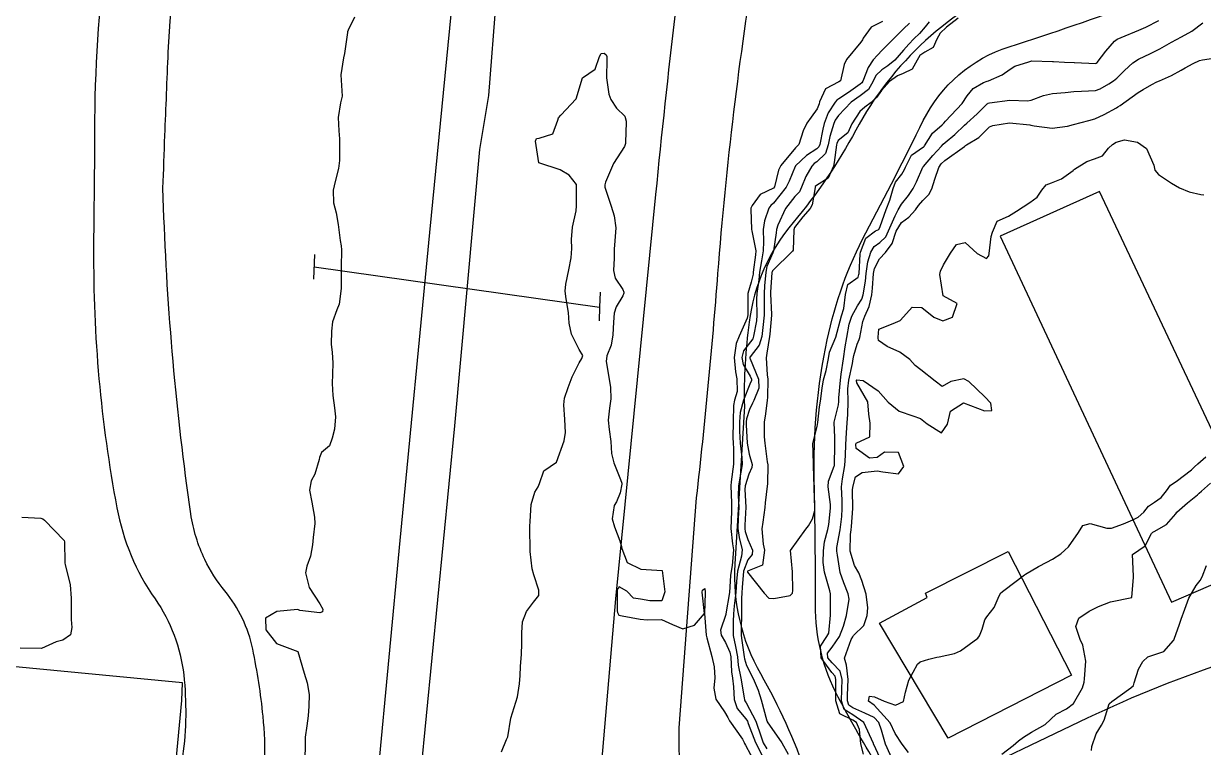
# Model space of a CAD drawing. Header units: metres. Extents: x 298520 to 308411, y 7433745 to 7450750.
# Drawn here: x 300379 to 300489.4, y 7445933.6 to 7446001.3 of the extents above; entities that cross this region are included whole.
import ezdxf

# ---------------------------------------------------------------- set-up
doc = ezdxf.new("R2010")
doc.units = ezdxf.units.M
doc.header["$LTSCALE"] = 10
for name, color, linetype in [('Curvas de Nivel 1m', 11, 'Continuous'), ('Curvas de Nivel 5m', 15, 'Continuous'), ('Edificações', 30, 'Continuous'), ('Hidrografia', 140, 'Continuous'), ('Linha Férrea', 251, 'TRACKS'), ('Pórtico', 62, 'Continuous'), ('Vias Primárias', 230, 'Continuous')]:
    doc.layers.add(name, color=color, linetype=linetype)
doc.linetypes.add('TRACKS', pattern='A,0.15,[130,ltypeshp.shx,S=0.25,R=0,X=0,Y=0],0.15', length=0.3)

msp = doc.modelspace()

# ---------------------------------------------------------------- linework, layer by layer
at = {"layer": 'Curvas de Nivel 1m', "flags": 128}
for points, elevation in [([(300409.92, 7446001.91), (300409.32, 7446000.69), (300409.28, 7446000.53), (300409.28, 7446000.5), (300409.27, 7446000.46), (300408.98, 7445998.5), (300408.88, 7445998.1), (300408.64, 7445996.51), (300408.75, 7445995.01), (300408.76, 7445994.51), (300408.61, 7445993.88), (300408.39, 7445992.51), (300408.46, 7445991.26), (300408.52, 7445990.51), (300408.52, 7445989.84), (300408.52, 7445988.51), (300408.42, 7445987.76), (300408.11, 7445986.52), (300407.94, 7445985.71), (300407.97, 7445984.52), (300408.2, 7445983.6), (300408.39, 7445982.51), (300408.58, 7445981.01), (300408.68, 7445980.51), (300408.72, 7445980.15), (300408.68, 7445978.51), (300408.68, 7445978.13), (300408.68, 7445976.51), (300408.48, 7445975.04), (300408.27, 7445974.51), (300407.86, 7445973.39), (300407.77, 7445972.52), (300407.75, 7445971.3), (300407.82, 7445970.52), (300407.89, 7445969.58), (300407.85, 7445968.52), (300407.82, 7445967.63), (300407.89, 7445966.52), (300408.05, 7445965.37), (300408.15, 7445964.52), (300408.04, 7445963.35), (300407.82, 7445962.52), (300407.57, 7445961.81), (300406.85, 7445961.17), (300406.66, 7445960.71), (300406.63, 7445960.53), (300406.22, 7445959.14), (300405.88, 7445958.54), (300405.71, 7445957.64), (300405.93, 7445956.54), (300406.19, 7445955.12), (300406.21, 7445954.54), (300406.07, 7445953.22), (300405.98, 7445952.54), (300405.8, 7445951.47), (300405.45, 7445950.54), (300405.33, 7445949.93), (300405.69, 7445948.54), (300406.68, 7445947.02), (300406.97, 7445946.53), (300406.93, 7445946.27), (300406.67, 7445946.17), (300404.81, 7445946.41), (300404.67, 7445946.47), (300404.6, 7445946.48), (300402.67, 7445946.29), (300401.58, 7445945.67), (300401.63, 7445944.59), (300402.63, 7445943.3), (300404.62, 7445942.55), (300405.22, 7445940.54), (300405.49, 7445939.64), (300405.68, 7445938.54), (300405.66, 7445937.44), (300405.59, 7445936.54), (300405.47, 7445935.62), (300405.32, 7445934.54), (300405.3, 7445933.76), (300405.27, 7445932.54)], 669), ([(300459.34, 7446001.51), (300458.27, 7446000.98), (300457.54, 7445999.93), (300457.46, 7445999.78), (300457.31, 7445999.58), (300455.98, 7445997.95), (300455.75, 7445997.49), (300455.41, 7445995.96), (300455.26, 7445995.85), (300454.01, 7445995.21), (300453.45, 7445993.98), (300453.41, 7445993.81), (300453.24, 7445993.34), (300452.67, 7445992.54), (300452.27, 7445991.99), (300451.93, 7445991.28), (300451.51, 7445990), (300451.36, 7445989.83), (300451.19, 7445989.67), (300449.82, 7445988.02), (300449.61, 7445987.58), (300449.24, 7445986.03), (300449.14, 7445985.92), (300447.88, 7445985.3), (300447.13, 7445984.28), (300447.03, 7445984.05), (300447.01, 7445983.94), (300447.07, 7445982.05), (300447.1, 7445981.91), (300447.47, 7445980.05), (300447.46, 7445979.66), (300447.25, 7445978.05), (300447.22, 7445977.87), (300447.04, 7445977.12), (300446.75, 7445976.05), (300446.73, 7445974.33), (300446.75, 7445974.05), (300446.68, 7445973.74), (300445.93, 7445972.07), (300445.65, 7445971.39), (300445.46, 7445970.07), (300445.58, 7445968.71), (300445.72, 7445968.07), (300445.74, 7445966.88), (300445.49, 7445966.07), (300445.39, 7445965.58), (300445.35, 7445964.07), (300445.34, 7445962.54), (300445.36, 7445962.07), (300445.41, 7445961.51), (300445.39, 7445960.07), (300445.18, 7445958.44), (300445.15, 7445958.07), (300445.2, 7445956.48), (300445.22, 7445956.07), (300445.2, 7445955.66), (300445.15, 7445954.07), (300445.31, 7445952.63), (300445.38, 7445952.07), (300445.28, 7445950.62), (300445.17, 7445950.07), (300445.12, 7445949.67), (300445.01, 7445948.08), (300444.69, 7445946.09), (300444.67, 7445946.01), (300444.18, 7445944.55), (300444.25, 7445944.08), (300444.64, 7445943.4), (300445.06, 7445942.51), (300445.14, 7445942.07), (300445.21, 7445940.67), (300445.29, 7445940.07), (300445.39, 7445939.26), (300445.45, 7445938.07), (300445.73, 7445937.23), (300446.55, 7445936.25), (300446.69, 7445936.05), (300446.77, 7445935.83), (300447.45, 7445934.04), (300448.45, 7445932.09)], 668), ([(300461.86, 7446001.34), (300461.32, 7446000.82), (300460.36, 7445999.89), (300459.3, 7445998.83), (300458.86, 7445998.36), (300458.47, 7445997.92), (300457.99, 7445997.21), (300457.5, 7445995.93), (300457.42, 7445995.77), (300457.26, 7445995.64), (300456.17, 7445994.86), (300455.25, 7445994.27), (300455.06, 7445994.14), (300454.91, 7445993.96), (300454.25, 7445992.96), (300453.89, 7445991.97), (300453.76, 7445991.43), (300453.46, 7445989.98), (300453.39, 7445989.78), (300453.19, 7445989.59), (300452.22, 7445988.96), (300451.21, 7445988), (300451.19, 7445987.98), (300451.17, 7445987.93), (300450.61, 7445986.55), (300450.32, 7445986.01), (300449.13, 7445984.51), (300448.89, 7445984.27), (300448.71, 7445984.03), (300448.29, 7445982.86), (300448.18, 7445982.04), (300448.2, 7445980.93), (300448.18, 7445980.04), (300448.01, 7445979.1), (300447.84, 7445978.04), (300447.76, 7445977.33), (300447.59, 7445976.04), (300447.56, 7445975.51), (300447.58, 7445974.04), (300447.54, 7445973.51), (300447.28, 7445972.05), (300447.2, 7445971.82), (300446.98, 7445971.53), (300446.33, 7445970.69), (300446.18, 7445970.06), (300446.3, 7445969.41), (300446.94, 7445968.33), (300447.07, 7445968.05), (300447.08, 7445967.9), (300446.93, 7445967.56), (300446.33, 7445966.06), (300446.03, 7445964.93), (300445.97, 7445964.06), (300445.97, 7445963.16), (300446.03, 7445962.06), (300446.19, 7445960.71), (300446.21, 7445960.06), (300446.09, 7445959.33), (300445.87, 7445958.06), (300445.84, 7445957.11), (300445.89, 7445956.06), (300445.83, 7445955.01), (300445.79, 7445954.06), (300445.91, 7445953.22), (300446.2, 7445952.06), (300446.15, 7445951.47), (300445.77, 7445950.06), (300445.66, 7445949.11), (300445.6, 7445948.07), (300445.45, 7445946.84), (300445.41, 7445946.07), (300445.37, 7445945.36), (300445.37, 7445944.07), (300445.59, 7445943.03), (300445.76, 7445942.06), (300445.84, 7445941.29), (300446.07, 7445940.06), (300446.4, 7445938.23), (300446.42, 7445938.05), (300446.46, 7445937.94), (300446.57, 7445937.76), (300447.48, 7445936.04), (300447.99, 7445934.58), (300448.18, 7445934.03), (300448.52, 7445933.45)], 667), ([(300463.71, 7446001.48), (300463.32, 7446001.01), (300462.8, 7446000.39), (300462.28, 7445999.87), (300461.8, 7445999.39), (300461.3, 7445998.81), (300460.48, 7445997.89), (300459.84, 7445997.35), (300459.28, 7445996.99), (300458.72, 7445996.46), (300458.47, 7445995.92), (300458.04, 7445995.14), (300457.25, 7445994.55), (300456.42, 7445993.94), (300455.23, 7445992.72), (300454.91, 7445992.28), (300454.77, 7445991.96), (300454.42, 7445990.75), (300454.27, 7445989.97), (300454.01, 7445989.15), (300453.18, 7445988.37), (300452.95, 7445988.21), (300452.73, 7445987.98), (300452.15, 7445986.99), (300451.76, 7445985.99), (300451.56, 7445985.57), (300451.13, 7445985.12), (300450.26, 7445984.01), (300449.54, 7445982.45), (300449.43, 7445982.03), (300449.39, 7445981.73), (300449.14, 7445980.03), (300449.07, 7445979.87), (300448.52, 7445978.57), (300448.41, 7445978.04), (300448.3, 7445976.78), (300448.25, 7445976.04), (300448.25, 7445974.8), (300448.25, 7445974.04), (300448.15, 7445972.88), (300448.04, 7445972.04), (300447.79, 7445971.22), (300446.95, 7445970.13), (300446.92, 7445970.09), (300446.91, 7445970.05), (300446.92, 7445970.01), (300446.95, 7445969.94), (300447.73, 7445968.04), (300447.76, 7445967.2), (300447.3, 7445966.05), (300447.17, 7445965.78), (300446.9, 7445965.2), (300446.61, 7445964.33), (300446.59, 7445964.05), (300446.59, 7445963.76), (300446.68, 7445962.05), (300446.85, 7445961.03), (300447.13, 7445960.05), (300447.12, 7445959.76), (300446.82, 7445959.16), (300446.49, 7445958.05), (300446.47, 7445957.72), (300446.56, 7445956.05), (300446.45, 7445954.37), (300446.44, 7445954.05), (300446.48, 7445953.78), (300446.75, 7445953.04), (300447.16, 7445952.05), (300447.15, 7445951.64), (300446.73, 7445951.12), (300446.34, 7445950.06), (300446.22, 7445948.54), (300446.19, 7445948.06), (300446.15, 7445947.52), (300446.13, 7445946.06), (300446.1, 7445944.61), (300446.11, 7445944.06), (300446.18, 7445943.6), (300446.39, 7445942.05), (300446.42, 7445941.86), (300446.62, 7445941.26), (300447.23, 7445940.04), (300447.69, 7445938.93), (300447.97, 7445938.04), (300448.52, 7445936.07), (300448.53, 7445936.03), (300448.55, 7445935.98), (300449.93, 7445934.02), (300450.51, 7445932.95)], 666), ([(300457.56, 7445932.97), (300457.32, 7445933.92), (300457.2, 7445935.27), (300456.92, 7445935.93), (300456.55, 7445936.13), (300455.34, 7445936.73), (300454.96, 7445937.95), (300454.96, 7445939.59), (300454.97, 7445939.95), (300454.91, 7445940.26), (300454.61, 7445940.61), (300453.61, 7445941.97), (300453.53, 7445943.07), (300454.14, 7445943.97), (300454.32, 7445944.29), (300454.47, 7445945.96), (300454.48, 7445946.15), (300454.48, 7445947.96), (300454.42, 7445948.24), (300453.9, 7445949.97), (300453.8, 7445950.89), (300453.81, 7445951.97), (300453.9, 7445952.82), (300454.21, 7445953.97), (300454.31, 7445954.43), (300454.47, 7445955.96), (300454.46, 7445956.3), (300454.27, 7445957.97), (300454.3, 7445958.48), (300454.83, 7445959.89), (300454.84, 7445959.96), (300454.89, 7445961.93), (300454.89, 7445961.96), (300454.89, 7445961.99), (300454.87, 7445962.62), (300454.81, 7445963.96), (300454.82, 7445964.03), (300454.89, 7445964.25), (300455.23, 7445965.64), (300455.25, 7445965.96), (300455.25, 7445966.29), (300455.4, 7445967.95), (300455.48, 7445968.5), (300455.69, 7445969.95), (300455.85, 7445971.07), (300456.01, 7445971.94), (300456.23, 7445973.18), (300456.46, 7445973.94), (300457.01, 7445974.89), (300457.41, 7445975.53), (300457.53, 7445975.92), (300457.75, 7445977.21), (300457.82, 7445977.92), (300457.97, 7445979.01), (300458.25, 7445979.92), (300458.55, 7445980.45), (300459.09, 7445980.83), (300459.64, 7445981.36), (300459.9, 7445981.9), (300460.54, 7445983.31), (300460.82, 7445983.88), (300461.13, 7445984.41), (300461.78, 7445985.23), (300462.2, 7445985.87), (300462.51, 7445986.51), (300463.12, 7445987.86), (300463.14, 7445987.89), (300463.17, 7445987.93), (300464.06, 7445988.97), (300464.86, 7445989.84), (300465.02, 7445990.01), (300465.2, 7445990.17), (300466.11, 7445990.92), (300467.02, 7445991.81), (300467.22, 7445992), (300468.19, 7445992.85), (300469.14, 7445993.79), (300469.19, 7445993.84), (300469.24, 7445993.87), (300469.35, 7445993.89), (300471.25, 7445994.14), (300472.9, 7445994.09), (300473.25, 7445994.13), (300474.41, 7445994.57), (300475.25, 7445994.77), (300476.43, 7445994.87), (300477.26, 7445994.95), (300477.96, 7445994.98), (300479.26, 7445995.04), (300479.72, 7445995.2), (300480.51, 7445995.66), (300480.97, 7445995.95), (300481.27, 7445996.21), (300482, 7445996.92), (300482.78, 7445997.63), (300483.3, 7445997.97), (300484.42, 7445998.49), (300485.31, 7445998.94), (300486.4, 7445999.58), (300487.32, 7446000.06), (300488.29, 7446000.59), (300489.33, 7446001.36)], 666), ([(300423.67, 7445933.17), (300424.15, 7445934.32), (300424.27, 7445934.59), (300424.55, 7445936.32), (300425.18, 7445938.31), (300425.37, 7445939.53), (300425.42, 7445940.31), (300425.46, 7445941.16), (300425.55, 7445942.31), (300425.6, 7445943.27), (300425.58, 7445944.31), (300425.64, 7445945.32), (300426.03, 7445946.3), (300426.68, 7445947.16), (300427.17, 7445947.81), (300427.18, 7445948.29), (300426.71, 7445949.73), (300426.54, 7445950.29), (300426.36, 7445951.91), (300426.35, 7445952.3), (300426.32, 7445953.86), (300426.33, 7445954.3), (300426.35, 7445954.72), (300426.45, 7445956.3), (300426.8, 7445957.46), (300427.12, 7445957.98), (300427.25, 7445958.29), (300427.65, 7445959.46), (300428.84, 7445960.27), (300429.55, 7445962.26), (300429.67, 7445963.06), (300429.62, 7445964.26), (300429.51, 7445965.65), (300429.58, 7445966.26), (300429.92, 7445967.26), (300430.31, 7445968.25), (300430.95, 7445969.58), (300431.2, 7445969.98), (300431.28, 7445970.24), (300430.96, 7445970.8), (300430.23, 7445972.25), (300430.02, 7445973.28), (300429.95, 7445974.26), (300429.73, 7445975.55), (300429.63, 7445976.26), (300429.69, 7445976.91), (300429.99, 7445978.26), (300430.2, 7445979.39), (300430.25, 7445980.25), (300430.23, 7445981.11), (300430.34, 7445982.25), (300430.66, 7445983.79), (300430.7, 7445984.25), (300430.71, 7445984.66), (300430.7, 7445986.25), (300430.02, 7445987.11), (300429.17, 7445987.62), (300427.17, 7445988.29), (300426.87, 7445990.29), (300426.95, 7445990.54), (300427.2, 7445990.59), (300428.5, 7445990.98), (300428.96, 7445992.27), (300429.01, 7445992.49), (300429.23, 7445992.75), (300430.67, 7445994.25), (300431.26, 7445996.24), (300432.45, 7445997.05), (300432.86, 7445998.22), (300433.02, 7445998.5), (300433.3, 7445998.54), (300433.47, 7445998.39), (300433.53, 7445998.22), (300433.53, 7445997.98), (300433.51, 7445996.22), (300433.74, 7445994.7), (300433.91, 7445994.21), (300434.44, 7445993.4), (300435.23, 7445992.65), (300435.34, 7445992.19), (300435.34, 7445992.07), (300435.3, 7445990.19), (300435.29, 7445990.09), (300435.19, 7445989.81), (300434.17, 7445988.2), (300433.4, 7445986.46), (300433.34, 7445986.22), (300433.36, 7445986), (300433.96, 7445984.21), (300434.23, 7445983.32), (300434.39, 7445982.2), (300434.29, 7445980.99), (300434.24, 7445980.2), (300434.22, 7445979.36), (300434.17, 7445978.2), (300434.33, 7445977.48), (300435.04, 7445976.43), (300435.13, 7445976.19), (300435.13, 7445976.09), (300435.03, 7445975.83), (300434.41, 7445974.8), (300434.22, 7445974.2), (300434.16, 7445973.37), (300434.11, 7445972.2), (300433.96, 7445971.22), (300433.55, 7445970.21), (300433.48, 7445969.68), (300433.74, 7445968.21), (300433.88, 7445967.25), (300433.9, 7445966.21), (300433.79, 7445965.32), (300433.68, 7445964.21), (300433.76, 7445963.33), (300433.9, 7445962.21), (300433.99, 7445961.07), (300434.19, 7445960.21), (300434.82, 7445958.64), (300434.93, 7445958.32), (300434.94, 7445958.2), (300434.8, 7445957.4), (300434.45, 7445956.55), (300434.24, 7445956.21), (300434.03, 7445954.96), (300434.26, 7445954.21), (300434.75, 7445952.91), (300434.92, 7445952.37), (300434.95, 7445952.2), (300435.44, 7445950.9), (300436.72, 7445950.27), (300438.72, 7445950.15), (300438.98, 7445948.15), (300438.68, 7445947.3), (300437.56, 7445947.29), (300436.69, 7445947.47), (300436.04, 7445947.54), (300435.4, 7445948.19), (300434.7, 7445948.62), (300434.52, 7445948.37), (300434.5, 7445948.2), (300434.52, 7445946.36), (300434.54, 7445946.2), (300434.67, 7445945.96), (300434.98, 7445945.89), (300436.66, 7445945.58), (300437.31, 7445945.51), (300438.66, 7445945.55), (300439.69, 7445945.1), (300440.65, 7445944.69), (300441.76, 7445945.01), (300442.67, 7445946.1), (300442.45, 7445948.1), (300442.5, 7445948.3), (300442.7, 7445948.46), (300442.73, 7445948.1), (300442.73, 7445948.06), (300442.67, 7445946.1), (300442.85, 7445944.1), (300442.91, 7445943.83), (300443.38, 7445942.09), (300443.57, 7445941.13), (300443.66, 7445940.09), (300443.54, 7445939.14), (300443.75, 7445938.09), (300444.56, 7445936.9), (300444.85, 7445936.37), (300445.02, 7445936.07), (300446.23, 7445934.35), (300446.38, 7445934.05), (300446.43, 7445933.96), (300446.52, 7445933.79), (300447.44, 7445932.04)], 669), ([(300459.43, 7445931.9), (300458.52, 7445933.86), (300458.51, 7445933.89), (300458.5, 7445933.91), (300458.5, 7445933.94), (300457.6, 7445935.92), (300456.56, 7445936.64), (300455.76, 7445937.14), (300455.51, 7445937.95), (300455.52, 7445939.02), (300455.55, 7445939.95), (300455.39, 7445940.73), (300454.62, 7445941.49), (300454.21, 7445941.96), (300454.19, 7445942.4), (300454.63, 7445942.97), (300455.3, 7445943.95), (300455.68, 7445944.93), (300455.97, 7445945.94), (300456.21, 7445947.46), (300456.14, 7445947.94), (300455.73, 7445948.97), (300455.38, 7445949.95), (300455.12, 7445951.57), (300455.07, 7445951.96), (300455.07, 7445952.28), (300455.38, 7445953.95), (300455.53, 7445955.2), (300455.58, 7445955.95), (300455.55, 7445956.7), (300455.5, 7445957.95), (300455.59, 7445958.72), (300455.81, 7445959.95), (300455.88, 7445960.91), (300455.9, 7445961.94), (300455.96, 7445963.03), (300456.03, 7445963.94), (300456.1, 7445964.73), (300456.12, 7445965.94), (300456.1, 7445967.12), (300456.19, 7445967.94), (300456.53, 7445969.51), (300456.6, 7445969.94), (300456.65, 7445970.24), (300456.97, 7445971.3), (300457.15, 7445971.75), (300457.21, 7445971.93), (300457.49, 7445973.43), (300457.68, 7445973.92), (300458.1, 7445974.84), (300458.33, 7445975.92), (300458.4, 7445976.55), (300458.49, 7445977.92), (300458.58, 7445978.39), (300459.07, 7445979.29), (300459.63, 7445979.9), (300460.24, 7445980.74), (300460.63, 7445981.89), (300461.11, 7445982.7), (300461.79, 7445983.2), (300462.42, 7445983.87), (300462.71, 7445984.28), (300463.13, 7445984.75), (300463.67, 7445985.32), (300463.95, 7445985.85), (300464.25, 7445986.75), (300464.61, 7445987.85), (300464.83, 7445988.19), (300465.18, 7445988.51), (300467.01, 7445989.81), (300467.11, 7445989.89), (300467.2, 7445989.95), (300468.35, 7445990.65), (300469.22, 7445991.53), (300469.35, 7445991.66), (300469.68, 7445991.78), (300471.23, 7445992.02), (300473.14, 7445991.83), (300473.22, 7445991.8), (300473.53, 7445991.74), (300475.22, 7445991.53), (300476.66, 7445991.7), (300477.22, 7445991.86), (300478.66, 7445992.24), (300479.22, 7445992.4), (300480.1, 7445992.79), (300481.24, 7445993.43), (300481.38, 7445993.51), (300481.57, 7445993.65), (300483.26, 7445994.87), (300483.72, 7445995.15), (300484.55, 7445995.61), (300485.02, 7445995.85), (300485.27, 7445995.95), (300486.4, 7445996.46), (300487.28, 7445996.95), (300487.68, 7445997.17), (300488.43, 7445997.56), (300489.01, 7445997.84), (300489.3, 7445997.9), (300490.72, 7445998.12)], 667), ([(300460.5, 7445931.95), (300459.63, 7445933.9), (300459.25, 7445935.2), (300459.01, 7445935.91), (300458.56, 7445936.38), (300457.7, 7445936.78), (300456.57, 7445937.28), (300456.18, 7445937.54), (300456.06, 7445937.94), (300456.06, 7445938.46), (300456.12, 7445939.94), (300455.96, 7445941.28), (300455.77, 7445941.94), (300456.4, 7445943.69), (300456.56, 7445943.93), (300456.59, 7445943.98), (300456.64, 7445944.06), (300457.58, 7445945), (300457.9, 7445945.92), (300457.96, 7445946.64), (300457.81, 7445947.92), (300457.42, 7445949.21), (300457.11, 7445949.93), (300456.72, 7445950.6), (300456.32, 7445951.94), (300456.34, 7445953.51), (300456.4, 7445953.94), (300456.45, 7445954.26), (300456.57, 7445955.93), (300456.54, 7445957.66), (300456.55, 7445957.93), (300456.82, 7445958.91), (300457.43, 7445959.32), (300458.83, 7445959.45), (300459.36, 7445959.38), (300460.83, 7445959.17), (300461.34, 7445959.88), (300460.85, 7445961.18), (300459.54, 7445961.22), (300458.84, 7445960.71), (300458.12, 7445960.64), (300456.86, 7445961.54), (300456.85, 7445961.93), (300456.86, 7445962.06), (300458.15, 7445962.64), (300458.17, 7445963.92), (300458.07, 7445964.75), (300457.97, 7445965.92), (300456.93, 7445967.7), (300456.91, 7445967.91), (300456.91, 7445967.93), (300456.93, 7445967.98), (300457.53, 7445967.92), (300458.92, 7445966.95), (300459.86, 7445965.9), (300460.9, 7445965.04), (300462.17, 7445964.6), (300462.89, 7445964.35), (300463.52, 7445963.85), (300464.87, 7445963.01), (300465.41, 7445963.83), (300465.69, 7445965.04), (300466.91, 7445965.81), (300468.9, 7445965.06), (300469.57, 7445965.11), (300469.47, 7445965.78), (300468.91, 7445966.37), (300467.41, 7445967.81), (300466.94, 7445968.06), (300465.73, 7445967.83), (300464.93, 7445967.34), (300464.27, 7445967.85), (300462.94, 7445968.9), (300462.4, 7445969.32), (300461.89, 7445969.88), (300460.96, 7445970.57), (300459.78, 7445971.09), (300458.98, 7445971.64), (300458.94, 7445971.91), (300458.94, 7445971.96), (300458.99, 7445972.7), (300460.35, 7445973.24), (300461, 7445973.52), (300461.3, 7445973.88), (300462.11, 7445974.77), (300463.01, 7445974.73), (300464.14, 7445973.85), (300465, 7445973.49), (300465.9, 7445973.83), (300466.32, 7445975.13), (300465.02, 7445975.84), (300464.71, 7445977.84), (300464.77, 7445978.13), (300465.06, 7445978.72), (300465.7, 7445979.83), (300466.28, 7445980.63), (300467.09, 7445980.83), (300468.21, 7445979.8), (300469.07, 7445979.33), (300469.29, 7445979.57), (300469.32, 7445979.79), (300469.51, 7445981.37), (300469.62, 7445981.78), (300470.06, 7445982.83), (300471.12, 7445983.3), (300471.87, 7445983.76), (300473.13, 7445984.58), (300473.8, 7445985.07), (300474.26, 7445985.73), (300474.67, 7445986.21), (300475.15, 7445986.42), (300476.08, 7445986.79), (300477.17, 7445987.57), (300477.23, 7445987.63), (300477.31, 7445987.69), (300478.46, 7445988.39), (300479.18, 7445988.66), (300479.92, 7445988.93), (300480.5, 7445989.66), (300480.85, 7445990), (300481.2, 7445990.2), (300481.99, 7445990.43), (300483.2, 7445990.22), (300484.04, 7445989.61), (300484.73, 7445988.05), (300484.84, 7445987.6), (300485.17, 7445987.18), (300486.38, 7445986.36), (300487.15, 7445985.94), (300488.03, 7445985.56), (300489.14, 7445985.3), (300489.4, 7445985.29)], 668), ([(300461.77, 7445933.12), (300461.18, 7445933.88), (300460.54, 7445934.88), (300460.06, 7445935.89), (300458.57, 7445937.53), (300458.04, 7445937.92), (300458.12, 7445938.37), (300458.58, 7445938.33), (300459.49, 7445937.9), (300460.57, 7445937.55), (300461.29, 7445937.88), (300461.48, 7445938.77), (300461.8, 7445939.87), (300462.62, 7445941.36), (300462.88, 7445941.6), (300463.67, 7445941.85), (300464.44, 7445942.03), (300464.63, 7445942.07), (300466.08, 7445942.38), (300466.63, 7445942.61), (300468.27, 7445943.8), (300468.43, 7445944.01), (300468.66, 7445944.66), (300468.93, 7445945.53), (300469.1, 7445945.79), (300469.79, 7445946.67), (300470.25, 7445947.77), (300470.42, 7445948.05), (300470.7, 7445948.27), (300472.64, 7445949.74), (300472.68, 7445949.77), (300472.71, 7445949.8), (300473.95, 7445950.5), (300474.73, 7445950.93), (300475.26, 7445951.19), (300476.03, 7445951.71), (300476.4, 7445952.05), (300476.75, 7445952.36), (300477.68, 7445953.69), (300478.1, 7445954.35), (300478.78, 7445954.52), (300480.33, 7445954.09), (300480.77, 7445954.1), (300481.9, 7445954.51), (300482.78, 7445954.87), (300483.28, 7445955.12), (300483.81, 7445955.61), (300484.24, 7445956.15), (300484.8, 7445956.52), (300485.42, 7445956.98), (300485.92, 7445957.59), (300486.3, 7445958.11), (300486.82, 7445958.47), (300488.25, 7445959.56), (300488.55, 7445959.85), (300488.84, 7445960.13), (300489.61, 7445960.78)], 669), ([(300478.89, 7445933.29), (300478.94, 7445933.67), (300479.33, 7445934.87), (300479.83, 7445935.66), (300480.1, 7445936.12), (300480.55, 7445937.65), (300480.55, 7445937.67), (300480.57, 7445937.69), (300480.8, 7445937.87), (300482.59, 7445939.15), (300482.82, 7445939.39), (300482.9, 7445939.62), (300483.3, 7445940.92), (300483.69, 7445941.61), (300484.17, 7445942.07), (300484.63, 7445942.21), (300485.66, 7445942.56), (300486.58, 7445943.58), (300486.6, 7445943.62), (300486.64, 7445943.71), (300487.13, 7445945.11), (300487.29, 7445945.57), (300487.63, 7445946.51), (300488.02, 7445947.56), (300488.7, 7445948.72), (300489.06, 7445949.2), (300489.26, 7445949.54), (300489.65, 7445950.62)], 671)]:
    msp.add_lwpolyline(points, dxfattribs=dict(at, elevation=elevation))
at = {"layer": 'Curvas de Nivel 5m', "flags": 128}
for points, elevation in [([(300466.43, 7446001.82), (300465.32, 7446000.98), (300464.75, 7446000.41), (300464.44, 7445999.85), (300464.09, 7445999.07), (300463.3, 7445998.64), (300462.84, 7445998.32), (300462.58, 7445997.87), (300462.12, 7445997.04), (300461.27, 7445996.64), (300460.75, 7445996.41), (300459.99, 7445995.9), (300459.25, 7445995.05), (300458.78, 7445994.39), (300458.29, 7445993.92), (300457.69, 7445993.47), (300457.23, 7445993.08), (300456.47, 7445991.94), (300456.09, 7445991.07), (300455.2, 7445990.37), (300455.06, 7445990.1), (300455.03, 7445989.96), (300454.83, 7445988.31), (300454.76, 7445987.96), (300454.27, 7445986.85), (300453.15, 7445986.17), (300453.05, 7445986.07), (300453.03, 7445985.98), (300452.76, 7445984.35), (300452.58, 7445983.99), (300451.89, 7445983.21), (300451.11, 7445982.23), (300451.05, 7445982), (300450.97, 7445980.1), (300450.92, 7445980), (300449.05, 7445978.18), (300449, 7445978.08), (300448.99, 7445978.03), (300448.87, 7445976.19), (300448.87, 7445976.03), (300448.94, 7445974.09), (300448.94, 7445974.03), (300448.78, 7445972.24), (300448.76, 7445972.03), (300448.52, 7445970.47), (300448.45, 7445970.04), (300448.54, 7445968.43), (300448.6, 7445968.03), (300448.59, 7445966.36), (300448.56, 7445966.03), (300448.35, 7445964.58), (300448.26, 7445964.04), (300448.26, 7445962.65), (300448.32, 7445962.04), (300448.56, 7445960.3), (300448.6, 7445960.03), (300448.59, 7445958.25), (300448.56, 7445958.03), (300448.35, 7445956.48), (300448.34, 7445956.03), (300448.14, 7445954.67), (300448.04, 7445954.04), (300448.18, 7445952.6), (300448.31, 7445952.03), (300448.11, 7445950.64), (300446.72, 7445950.06), (300446.72, 7445949.98), (300448.28, 7445948.03), (300448.69, 7445947.56), (300449.18, 7445947.53), (300450.69, 7445947.81), (300450.93, 7445948.01), (300450.95, 7445948.26), (300450.92, 7445950.01), (300450.74, 7445952.01), (300452.16, 7445953.99), (300452.42, 7445954.33), (300452.78, 7445954.96), (300453.01, 7445955.76), (300453.02, 7445955.98), (300452.95, 7445957.85), (300452.94, 7445957.98), (300452.88, 7445959.93), (300452.88, 7445959.98), (300452.85, 7445961.28), (300452.81, 7445961.98), (300452.82, 7445962.02), (300452.86, 7445962.13), (300453.23, 7445963.62), (300453.28, 7445963.98), (300453.44, 7445965.44), (300453.53, 7445965.97), (300453.69, 7445967.21), (300453.82, 7445967.97), (300454.06, 7445968.85), (300454.29, 7445969.97), (300454.38, 7445970.55), (300454.98, 7445971.96), (300455.5, 7445973.95), (300455.71, 7445974.65), (300455.89, 7445975.95), (300456.09, 7445976.89), (300457.05, 7445977.58), (300457.14, 7445977.84), (300457.15, 7445977.93), (300457.26, 7445979.74), (300457.28, 7445979.93), (300457.77, 7445981.24), (300458.7, 7445981.91), (300458.99, 7445982.03), (300459.11, 7445982.33), (300459.67, 7445983.9), (300460.02, 7445984.79), (300460.35, 7445985.89), (300460.57, 7445986.47), (300461.16, 7445987.21), (300461.41, 7445987.64), (300461.49, 7445987.88), (300462.05, 7445989), (300463.19, 7445989.77), (300463.24, 7445989.81), (300463.28, 7445989.86), (300464.02, 7445991.05), (300464.92, 7445991.84), (300465.08, 7445991.99), (300465.23, 7445992.19), (300466.8, 7445993.82), (300467.25, 7445994.53), (300467.82, 7445995.24), (300468.78, 7445995.79), (300469.13, 7445995.92), (300469.27, 7445995.96), (300470.54, 7445996.51), (300471.28, 7445997.03), (300471.73, 7445997.31), (300473.02, 7445997.74), (300473.23, 7445997.8), (300473.29, 7445997.81), (300475.25, 7445997.76), (300475.29, 7445997.76), (300475.33, 7445997.76), (300476.38, 7445997.7), (300477.29, 7445997.66), (300477.32, 7445997.66), (300479.29, 7445997.58), (300479.35, 7445997.61), (300479.42, 7445997.67), (300480.23, 7445998.73), (300481.06, 7445999.65), (300481.31, 7445999.85), (300481.68, 7446000.01), (300483.32, 7446000.68), (300483.97, 7446000.97), (300485.2, 7446001.6)], 665), ([(300470.51, 7445932.97), (300471.57, 7445933.75), (300472.07, 7445934.21), (300472.53, 7445934.54), (300473.27, 7445935), (300474.55, 7445935.72), (300475.58, 7445936.69), (300476.57, 7445937.19), (300477.2, 7445937.69), (300478.06, 7445939.15), (300478.22, 7445939.68), (300478.26, 7445940.01), (300478.38, 7445941.67), (300478.1, 7445943.14), (300477.83, 7445943.68), (300477.44, 7445944.91), (300477.73, 7445945.68), (300478.68, 7445946.34), (300479.57, 7445946.77), (300480.69, 7445947.2), (300482.69, 7445947.62), (300482.82, 7445949.51), (300482.82, 7445949.62), (300482.74, 7445951.62), (300483.92, 7445952.43), (300484.53, 7445953.6), (300484.64, 7445953.73), (300484.76, 7445953.79), (300485.91, 7445954.45), (300486.78, 7445955.44), (300486.9, 7445955.58), (300487.88, 7445956.48), (300488.81, 7445957.23), (300488.99, 7445957.37), (300489.18, 7445957.55), (300490.04, 7445958.31)], 670), ([(300378.78, 7445955.14), (300380.58, 7445955.03), (300380.77, 7445954.96), (300380.92, 7445954.84), (300382.74, 7445952.93), (300382.78, 7445952.82), (300382.81, 7445950.9), (300382.81, 7445950.82), (300382.83, 7445950.71), (300383.3, 7445948.81), (300383.42, 7445947.55), (300383.41, 7445946.81), (300383.41, 7445945.56), (300383.46, 7445944.81), (300383.34, 7445944.12), (300382.63, 7445943.61), (300382.01, 7445943.45), (300380.62, 7445942.84), (300378.62, 7445942.86)], 670)]:
    msp.add_lwpolyline(points, dxfattribs=dict(at, elevation=elevation))
at = {"layer": 'Edificações'}
for points in [[(300470.36, 7445981.43), (300486.39, 7445947.17), (300495.83, 7445951.25), (300479.66, 7445985.61)], [(300459.06, 7445945.21), (300463.51, 7445947.62), (300463.36, 7445948.03), (300471.11, 7445951.9), (300477.03, 7445940.36), (300465.48, 7445934.44)], [(300378.77, 7445907.33), (300390.68, 7445906.05), (300391.73, 7445917.24), (300392.75, 7445927.08), (300393.77, 7445937.99), (300393.83, 7445939.63), (300362.23, 7445942.65), (300361.23, 7445932.33), (300377.89, 7445930.74), (300380.52, 7445927.35), (300378.78, 7445908.5)]]:
    msp.add_lwpolyline(points, close=True, dxfattribs=at)
at = {"layer": 'Hidrografia'}
for points in [[(300472.31, 7446005.46, 0.170394), (300456.83, 7445991.32, -0.051949), (300450.98, 7445982.7, 0.143014), (300446.85, 7445973.36, 0.038247), (300446.41, 7445965.51), (300445.52, 7445950.73, 0.146013), (300447.92, 7445940.49, -0.048014), (300452.21, 7445931, -0.013537), (300456.96, 7445915.68, -0.204976), (300456.62, 7445913.06, 0.135506), (300455.87, 7445910.3, -0.008798), (300455.64, 7445893.22, 0.02278), (300455.9, 7445874.95, -0.049895), (300455.36, 7445861.45, 0.002343), (300450.82, 7445827.97, 0.034785)], [(300459.06, 7445839.11, -0.023822), (300462.63, 7445874.53, 0.05637), (300463.51, 7445899.29, -0.035109), (300463.41, 7445914.06, 0.154767), (300459.06, 7445931.52, -0.015581), (300455.19, 7445938.3, -0.124065), (300453.06, 7445946.93, 0.007275), (300452.95, 7445958.5, -0.057812), (300454.16, 7445971.72, -0.070307), (300457.79, 7445981.73, 0.007449), (300463.16, 7445992.23, -0.203964), (300471.2, 7445999.14, 0.010863), (300483.33, 7446003.3, 0.015377)]]:
    msp.add_lwpolyline(points, format="xyb", dxfattribs=at)
at = {"layer": 'Linha Férrea', "flags": 128}
for points in [[(298729.26, 7450749.95), (298734.81, 7450730.65), (298742.34, 7450703.45), (298750.12, 7450676.24), (298757.89, 7450649.2), (298765.19, 7450623.71), (298769.98, 7450606.42), (298776.49, 7450583.29), (298783.06, 7450560.25), (298788.16, 7450542.21), (298793.82, 7450521.58), (298798.12, 7450506.61), (298804.39, 7450484.42), (298809.29, 7450466.84), (298814.55, 7450448.86), (298819.56, 7450431.22), (298826.27, 7450408.65), (298831.93, 7450389.31), (298837.13, 7450370.78), (298842.09, 7450352.4), (298847.8, 7450331.82), (298852.15, 7450316.41), (298858.34, 7450294.77), (298862.97, 7450278.96), (298867.95, 7450260.09), (298870.92, 7450249.95), (298873.72, 7450238.98), (298878.36, 7450222.7), (298882.03, 7450210.36), (298885.6, 7450197.65), (298890.19, 7450181.05), (298894.64, 7450166.01), (298898.99, 7450149.81), (298904.36, 7450131.79), (298908.12, 7450117.71), (298911.93, 7450103.95), (298916.1, 7450089.04), (298920.55, 7450073.4), (298923.21, 7450064.32), (298926.47, 7450052.58), (298930.32, 7450038.96), (298934.72, 7450023.22), (298938.25, 7450011.62), (298941.51, 7449999.19), (298944.4, 7449989.65), (298947.7, 7449977.68), (298952.33, 7449961.49), (298956.97, 7449946.58), (298961.92, 7449929.02), (298965.91, 7449915.26), (298970.08, 7449900.9), (298973.94, 7449887.79), (298977.79, 7449874.85), (298981.55, 7449862.47), (298986.37, 7449847.2), (298989.85, 7449836.37), (298994.58, 7449822.34), (298999.44, 7449807.29), (299004.07, 7449794.27), (299008.7, 7449781.66), (299013.06, 7449770.33), (299018.29, 7449757.72), (299022.32, 7449748.04), (299026.82, 7449737.63), (299031.86, 7449726.85), (299036.81, 7449716.9), (299043.1, 7449705.2), (299047.82, 7449696.53), (299054.33, 7449685.57), (299060.66, 7449675.85), (299069.47, 7449663.1), (299077.54, 7449652.87), (299085.43, 7449643.34), (299089.83, 7449637.78), (299098.73, 7449628.56), (299107.99, 7449618.79), (299117.44, 7449610.03), (299127.08, 7449601.22), (299138.45, 7449591.78), (299150.41, 7449582.65), (299162.78, 7449573.98), (299174, 7449567), (299185.96, 7449560.3), (299199.7, 7449553.22), (299213.25, 7449547.02), (299227.03, 7449541.5), (299242, 7449536.52), (299258.42, 7449531.83), (299277.22, 7449527.81), (299295.93, 7449525.03), (299311.59, 7449523.57), (299326.88, 7449522.88), (299340.97, 7449522.75), (299353.57, 7449523.11), (299369.27, 7449524.07), (299382.83, 7449525.21), (299396.61, 7449526.72), (299414.18, 7449529.5), (299430.97, 7449532.6), (299440.14, 7449534.84), (299451.09, 7449537.49), (299469.67, 7449542.92), (299486.96, 7449547.76), (299510.38, 7449554.83), (299531.41, 7449561.04), (299544.9, 7449564.89), (299559.19, 7449569.07), (299590.2, 7449576.67), (299616.42, 7449582.26), (299645.03, 7449585.8), (299675.25, 7449587.64), (299705.52, 7449586.26), (299732.88, 7449582.83), (299762.58, 7449576.09), (299791.89, 7449566.94), (299816.22, 7449556.9), (299840.77, 7449544.78), (299859.68, 7449534.39), (299878.53, 7449521.31), (299897.38, 7449507.14), (299919.54, 7449486.99), (299927.66, 7449478.63), (299947.13, 7449456.96), (299961.5, 7449437.96), (299971.14, 7449424.78), (299981.87, 7449408.32), (299997.59, 7449383.68), (300016.23, 7449354.96), (300035.86, 7449324.69), (300055.14, 7449295.59), (300073.23, 7449268.4), (300085.87, 7449249.95), (300089.5, 7449244.78), (300101.21, 7449227.65), (300111.2, 7449214.14), (300124.75, 7449194.74), (300135.91, 7449179.76), (300148.3, 7449162.13), (300160.8, 7449144.57), (300173.13, 7449128.48), (300185.52, 7449112.09), (300198.4, 7449095.76), (300207.46, 7449083.98), (300220.09, 7449068.52), (300233.47, 7449051.74), (300246.78, 7449035.35), (300263.48, 7449015.08), (300277.53, 7448998.44), (300292.81, 7448981.5), (300306.69, 7448964.86), (300324.62, 7448944.39), (300340.4, 7448926.52), (300357.9, 7448907.84), (300372.75, 7448891.82), (300392.04, 7448871.05), (300410.72, 7448852.07), (300427.48, 7448834.14), (300439.25, 7448822.86), (300454.9, 7448806.53), (300473.45, 7448788.16), (300493.11, 7448768.81), (300511.71, 7448749.95), (300518.2, 7448743.61), (300525.67, 7448735.98), (300530.89, 7448730.36), (300538.14, 7448723.28), (300543.77, 7448717.62), (300548.92, 7448711.9), (300554.78, 7448706.09), (300562.44, 7448698.57), (300570.48, 7448690.2), (300580.06, 7448680.51), (300590.01, 7448670.63), (300599.1, 7448661.39), (300608.57, 7448651.7), (300616.68, 7448643.32), (300625.58, 7448633.86), (300633.62, 7448625.86), (300641.21, 7448617.86), (300649.58, 7448609.9), (300659.39, 7448599.72), (300667.39, 7448591.23), (300676.1, 7448582.78), (300683.87, 7448574.67), (300691.72, 7448567.15), (300703.33, 7448554.88), (300711.74, 7448546.35), (300718.09, 7448539.77), (300726.51, 7448530.98), (300733.15, 7448523.7), (300741.15, 7448514.42), (300747.43, 7448507.24), (300750.05, 7448504.02), (300758.17, 7448493.99), (300764.85, 7448485.24), (300772.25, 7448475.55), (300781.11, 7448462.86), (300788.18, 7448452.15), (300795.99, 7448439.11), (300802.71, 7448427.66), (300809.14, 7448414.66), (300814.96, 7448402.42), (300819.76, 7448391.6), (300824.72, 7448378.53), (300829.08, 7448366.59), (300833.25, 7448353.86), (300836.59, 7448342.44), (300839.82, 7448330.57), (300842.68, 7448317.91), (300845.76, 7448304.2), (300848.39, 7448291.17), (300849.93, 7448279.9), (300851.84, 7448266.76), (300852.63, 7448254.17), (300852.97, 7448249.95), (300853.72, 7448237.64), (300853.9, 7448226.07), (300854.16, 7448215.15), (300853.84, 7448203.83), (300853.6, 7448192.91), (300852.79, 7448182.25), (300851.99, 7448170.79), (300850.8, 7448159.3), (300849.22, 7448146.77), (300848.15, 7448135.49), (300846.96, 7448124.11), (300845.44, 7448113.55), (300844.22, 7448102.2), (300842.29, 7448090.39), (300840.98, 7448078.33), (300839.61, 7448068.39), (300838.21, 7448056.39), (300836.54, 7448045.17), (300835.02, 7448032.67), (300833.53, 7448020.34), (300832.28, 7448009.21), (300831.09, 7447998.64), (300829.87, 7447985.93), (300828.43, 7447973.71), (300826.55, 7447955.64), (300825.16, 7447943.39), (300824.99, 7447942.25), (300823.84, 7447930.96), (300822.66, 7447919.83), (300821.59, 7447909.07), (300820.24, 7447895.41), (300819.53, 7447885.93), (300818.68, 7447872.07), (300818.3, 7447858.8), (300817.93, 7447851.92), (300817.79, 7447841.86), (300817.93, 7447833.49), (300818.52, 7447815.84), (300820.36, 7447795.88), (300822.45, 7447776.73), (300825.92, 7447759), (300827.72, 7447750.22), (300828.69, 7447743.23), (300830.47, 7447731.54), (300833.75, 7447711.15), (300838.98, 7447681.97), (300842.16, 7447664.85), (300846.25, 7447643.57), (300856.9, 7447587.93), (300861.3, 7447564.71), (300863.73, 7447552.02), (300867.08, 7447534.8), (300870.25, 7447518.15), (300879.14, 7447471.41), (300882.72, 7447452.43), (300886.2, 7447433.44), (300890.62, 7447408.95), (300893.06, 7447394), (300894.89, 7447382.53), (300896.02, 7447374.92), (300897.06, 7447367.88), (300898.67, 7447355.2), (300899.88, 7447344.17), (300901.15, 7447328.57), (300902.42, 7447306.17), (300902.63, 7447290.93), (300902.64, 7447274.91), (300901.21, 7447249.81), (300899.89, 7447235.45), (300897.42, 7447214.97), (300896.24, 7447207.11, -0.017609), (300893.25, 7447191.07), (300890.79, 7447180.01), (300886.35, 7447162.34), (300883.12, 7447151.27), (300877.52, 7447133.87), (300873.86, 7447123.75), (300865.53, 7447103.06), (300859.82, 7447090.39), (300850.5, 7447071.41), (300846.31, 7447063.11), (300836.81, 7447045.83), (300827.66, 7447031.2), (300815.39, 7447013.01), (300803.07, 7446996.23), (300792.97, 7446983.25), (300781.45, 7446969.29), (300759.63, 7446945.43), (300748.36, 7446933.67), (300737.3, 7446922.45), (300720.18, 7446905.64), (300707.82, 7446893.56), (300697.06, 7446883.03), (300686.38, 7446872.22), (300676.51, 7446862.33), (300660.14, 7446845.84), (300651.99, 7446837.64), (300637.92, 7446823.84), (300624.1, 7446810.42), (300614.95, 7446801.57), (300610.11, 7446796.54), (300599.12, 7446785.64, 0.017844), (300588.78, 7446774.61), (300582.97, 7446768.6), (300572.81, 7446757.15), (300570.64, 7446754.42, -0.018804), (300566.87, 7446749.9, -0.021463), (300565.2, 7446747.77, 0.014089), (300560.74, 7446742.24), (300556.82, 7446737.07), (300549.02, 7446726.4), (300544.9, 7446720.15), (300542.99, 7446717.43), (300540.7, 7446714.01), (300534.52, 7446704.13), (300528.81, 7446694.78), (300525.37, 7446688.69), (300519.77, 7446678.44, 0.017217), (300513.56, 7446666.07), (300510.11, 7446659.47), (300505.35, 7446648.44), (300501.39, 7446638.95, 0.017957), (300498.45, 7446631.13), (300492.38, 7446614.65), (300488.09, 7446600.96), (300484.89, 7446590.08), (300482.45, 7446580.53), (300479.03, 7446566.17), (300475, 7446546.19), (300472.25, 7446530.08), (300469.72, 7446510.13), (300467.65, 7446494.09), (300465.34, 7446472.63), (300462.51, 7446448.28), (300460.59, 7446427.75), (300458.17, 7446403.46), (300455.72, 7446377.74), (300453.68, 7446357.58), (300451.18, 7446331.96), (300448.41, 7446302.91), (300446.1, 7446278.46), (300443.95, 7446255.99), (300443.33, 7446249.95), (300441.92, 7446236.03), (300439.71, 7446214.96), (300437.14, 7446189.66), (300434.77, 7446164.49), (300432.99, 7446145.94), (300427.67, 7446092.02), (300425.46, 7446069.07), (300422.05, 7446034.05), (300420.45, 7446017.74), (300416.95, 7445981.75), (300414.16, 7445952.95), (300410.69, 7445916.31), (300408.44, 7445891.81), (300405.72, 7445868.17), (300403.77, 7445842.74), (300401.65, 7445818.65), (300400.34, 7445806.14), (300399.88, 7445801.28), (300399.27, 7445794.56)], [(298905.36, 7450145.03), (298910.21, 7450124.87), (298915, 7450108.01), (298921.74, 7450085.27), (298926.98, 7450064.83), (298931, 7450051.74), (298934.22, 7450039.95), (298937.65, 7450027.98), (298940.46, 7450017.79), (298943.21, 7450008.62), (298945.87, 7449998.81), (298948.85, 7449988.08), (298952.22, 7449977.18), (298954.85, 7449967.64), (298957.89, 7449956.73), (298961.76, 7449943.85), (298964.9, 7449932.56), (298968.97, 7449920.29), (298972.37, 7449908.38), (298975.8, 7449896.21), (298979.29, 7449884.68), (298982.04, 7449875.08), (298985.46, 7449863.46), (298988.89, 7449853.47), (298994.25, 7449836.79), (298999.64, 7449820.01), (299004.12, 7449806.22), (299009.58, 7449791.55), (299017.07, 7449771.92), (299023.85, 7449755.78), (299031.35, 7449735.1), (299042.61, 7449714.77), (299049.16, 7449702.26), (299057.95, 7449687.8), (299067.13, 7449674.03), (299074.39, 7449663.76), (299083.27, 7449652.27), (299093.23, 7449640.21), (299104.87, 7449628.3), (299116.06, 7449616.93), (299127.19, 7449606.97), (299134.85, 7449600.4), (299146.06, 7449591), (299159.8, 7449581.13), (299172.88, 7449572.67), (299188.75, 7449563.55), (299203.49, 7449555.78), (299219.69, 7449548.78), (299229.29, 7449544.98), (299249.7, 7449538.2), (299264.42, 7449534.22), (299286.84, 7449530.18), (299305.28, 7449527.83), (299319.47, 7449527.11), (299340.21, 7449526.73), (299362.58, 7449527.5), (299380.33, 7449528.89), (299402.03, 7449531.43), (299418.39, 7449534.55), (299439.27, 7449538.77), (299455.55, 7449542.61), (299468.22, 7449546.45), (299486.07, 7449551.68), (299502.68, 7449556.43), (299521.87, 7449562.48), (299544.9, 7449569.51), (299558.76, 7449572.87), (299572.65, 7449576.47), (299589.39, 7449580.65), (299603.62, 7449583.9), (299623.71, 7449587.44), (299640.45, 7449589.67), (299657.81, 7449590.98), (299675.92, 7449591.55), (299694.25, 7449591.04), (299708.54, 7449590.13), (299722.18, 7449588.24), (299738.92, 7449585.56), (299759.65, 7449580.82), (299775.25, 7449576.47), (299786.44, 7449572.94), (299797.02, 7449569.28), (299807, 7449565.52), (299816.42, 7449561.56), (299823.6, 7449557.98), (299834.15, 7449553.02), (299842.94, 7449548.64), (299850.95, 7449544.05), (299857.58, 7449540.07), (299867.59, 7449534.04), (299879.68, 7449526.14), (299888.77, 7449519.65), (299901.69, 7449509.71), (299911.3, 7449500.7), (299920.63, 7449492.52), (299928.71, 7449484.63), (299935.81, 7449476.73), (299943.93, 7449467.26), (299951.1, 7449459), (299957.67, 7449450.78), (299963.48, 7449442.67), (299970.77, 7449432.3), (299976.47, 7449423.9), (299982.43, 7449414.86), (299988.89, 7449404.85), (299995.85, 7449394.44), (300002.31, 7449383.93), (300010.89, 7449370.22), (300018.78, 7449358.24), (300026.57, 7449345.89), (300033.39, 7449335.88), (300041.18, 7449324.04), (300049.36, 7449311.84), (300057.29, 7449299.74), (300065.47, 7449287.36), (300073.51, 7449275.7), (300081.01, 7449264.54), (300090.2, 7449251.3), (300091.16, 7449249.95), (300100.52, 7449236.17), (300109.4, 7449223.95), (300117.16, 7449213.19), (300127.34, 7449198.46), (300139.6, 7449181.45), (300149.95, 7449166.72), (300159.81, 7449153.47), (300168.75, 7449141.38), (300179.78, 7449126.35), (300190.93, 7449112.41), (300203.88, 7449095.22), (300217.31, 7449078.59), (300230.37, 7449062.01), (300242.89, 7449046.16), (300256.88, 7449029.77), (300272.78, 7449010.92), (300288.31, 7448992.87), (300306.3, 7448971.97), (300322.51, 7448953.54), (300337.05, 7448937.02), (300349.2, 7448923.52), (300363.43, 7448907.8), (300372.18, 7448898.27), (300387.65, 7448881.62), (300402.32, 7448866.09), (300417.3, 7448851.1), (300428.76, 7448838.96), (300440.72, 7448827.38), (300454.4, 7448813.15), (300467.46, 7448800.64), (300481.64, 7448785.53), (300502.23, 7448765.25), (300514.06, 7448753.85), (300517.83, 7448749.95), (300528.27, 7448738.98), (300540.78, 7448726.33), (300551.36, 7448715.26), (300568.36, 7448698.08), (300580.43, 7448686.45), (300591.07, 7448675.24), (300605.82, 7448660), (300619.83, 7448645.87), (300631.53, 7448633.85), (300641.93, 7448623.39), (300651.2, 7448614.13), (300663.21, 7448601.74), (300675.65, 7448588.97), (300686.37, 7448579.14), (300697.13, 7448567), (300714.31, 7448549.82), (300728.06, 7448535.25), (300742.19, 7448519.95), (300754.02, 7448506), (300763.61, 7448493.67), (300772.13, 7448482.97), (300781.59, 7448469.9), (300789.87, 7448457.45), (300798.09, 7448444.14), (300806.37, 7448430.38), (300809.35, 7448423.73), (300815.83, 7448410.72), (300822.18, 7448396.83), (300827.78, 7448382.46), (300832.26, 7448369.32), (300838.3, 7448352.65), (300842.66, 7448335.9), (300846.95, 7448318.72), (300850.06, 7448305.15), (300853.48, 7448286.05), (300855.91, 7448269.92), (300857.34, 7448249.95), (300858.33, 7448231.61), (300857.94, 7448206.21), (300856.92, 7448178.37), (300854.33, 7448156.85), (300851.33, 7448129.71), (300849.1, 7448108.5), (300845.74, 7448085.32), (300843.04, 7448064.17), (300840.4, 7448043.1), (300838.57, 7448030.95), (300837.04, 7448016.02), (300835.11, 7447994.96), (300832.97, 7447975.28), (300830.74, 7447953.62), (300829.11, 7447937.19), (300828.37, 7447933.43), (300827.04, 7447924.74), (300825.63, 7447910.19), (300824.27, 7447895.59), (300822.97, 7447881.62), (300821.95, 7447863.07), (300821.73, 7447846.35), (300821.74, 7447838.35), (300822.3, 7447822.8), (300823.26, 7447806.62), (300824.13, 7447792.39), (300826.21, 7447777.69), (300829.71, 7447760.44), (300831.5, 7447751.07), (300833.49, 7447738.26), (300836.41, 7447720.06), (300862.71, 7447579.55), (300879.79, 7447489.91), (300882.9, 7447473.37), (300886.74, 7447453.4), (300891.84, 7447425.61), (300894.82, 7447408.42), (300897.5, 7447392.31), (300900.26, 7447374.7), (300902.63, 7447356.77), (300903.99, 7447345), (300904.86, 7447335.88), (300905.85, 7447322.28), (300906.29, 7447313.02), (300906.57, 7447308.42), (300906.76, 7447298.89), (300906.88, 7447292.73, -0.006984), (300906.84, 7447284.83), (300906.7, 7447276.84), (300906.36, 7447267.88), (300905.74, 7447256.67), (300905.23, 7447249.95), (300904.29, 7447239.53), (300903.01, 7447227.25), (300901.03, 7447212.31), (300899.54, 7447202.92, -0.011988), (300897.91, 7447194.02), (300895, 7447180.77), (300891.36, 7447165.39), (300887.46, 7447151.12), (300883.3, 7447137.65), (300876.75, 7447119.22), (300874.1, 7447111.99), (300871.75, 7447106.14, -0.018309), (300868.91, 7447099.76, 0.011681), (300865.83, 7447093.06), (300860.47, 7447081.82), (300851.72, 7447064.42), (300846.21, 7447053.94), (300843.03, 7447048.48), (300836.89, 7447038.14), (300827.21, 7447022.92), (300821.11, 7447014.01), (300814.86, 7447005.09), (300809.63, 7446998.1), (300801.24, 7446986.88), (300791.12, 7446974.41), (300781.43, 7446962.97), (300774.94, 7446955.77), (300762.88, 7446942.76), (300751.3, 7446930.93), (300734.87, 7446914.57), (300727.95, 7446907.63), (300717.87, 7446897.44), (300705.6, 7446885.78), (300698.72, 7446879.05), (300668.13, 7446848.06), (300640.99, 7446821.41), (300627.44, 7446808.23), (300610.35, 7446790.7), (300597.44, 7446778.15), (300592.33, 7446772.49), (300571.23, 7446748.6), (300567.7, 7446744.65), (300564.74, 7446740.8), (300562.62, 7446737.77), (300551.36, 7446722.39), (300544.9, 7446712.98), (300541.87, 7446707.92), (300539.5, 7446704.1, 0.003437), (300530.37, 7446689.21, 0.010632), (300522.74, 7446675.93, 0.016565), (300518.05, 7446666.62, -0.011698), (300511.77, 7446653.87, 0.029635), (300510.13, 7446650.21), (300505.48, 7446638.9), (300500.31, 7446625.47), (300492.32, 7446601.2), (300488.23, 7446587.05), (300485.3, 7446575.18), (300482.35, 7446562.47), (300481.09, 7446556.09, 0.004599), (300479.15, 7446545.76), (300476.44, 7446530.26), (300474.65, 7446518.08), (300472.75, 7446502.99), (300471.3, 7446490.62), (300469.17, 7446472.09), (300467.9, 7446459.79), (300466.77, 7446449.81), (300465.44, 7446435.7), (300463.19, 7446412.59), (300462.66, 7446405.27), (300461.61, 7446397.23), (300459.61, 7446375.42), (300458.17, 7446361.3), (300456.94, 7446349.28), (300454.6, 7446324.34), (300452.38, 7446301.27), (300450.41, 7446280.73), (300448.61, 7446261.94), (300447.44, 7446249.79), (300445.94, 7446235.32), (300443.68, 7446213.97), (300443.01, 7446207.56), (300441.27, 7446189.51), (300439.2, 7446168.05), (300436.47, 7446140.61), (300434.03, 7446115.86), (300431.01, 7446085.1), (300427.8, 7446052.84), (300425.2, 7446025.41), (300423.64, 7446009.73), (300422.46, 7445994.57), (300421.62, 7445989.53), (300419.29, 7445963.66), (300415.81, 7445928.19), (300414.69, 7445917.53), (300413.78, 7445904.92), (300412.25, 7445888.39), (300411.95, 7445886.16), (300411.27, 7445881.62), (300410.69, 7445876.19), (300409.04, 7445857.29), (300407.61, 7445838.58), (300405.21, 7445812.52), (300404.53, 7445804.52), (300403.44, 7445794.14)]]:
    msp.add_lwpolyline(points, format="xyb", dxfattribs=at)
at = {"layer": 'Pórtico'}
for points in [[(300406.19, 7445979.71), (300406.09, 7445977.4)], [(300406.14, 7445978.55), (300432.86, 7445974.77)], [(300432.91, 7445976.19), (300432.86, 7445974.77), (300432.81, 7445973.51)]]:
    msp.add_lwpolyline(points, dxfattribs=at)
at = {"layer": 'Vias Primárias'}
for points in [[(300472.76, 7446298.55), (300468.75, 7446248.89), (300466.62, 7446226.4), (300463.15, 7446178.29), (300461.08, 7446151.7, -0.021987), (300457.47, 7446123.01, -0.017219), (300453.55, 7446094.04, 0.012508), (300448.29, 7446057.77, -0.015715), (300445.3, 7446038.06, 0.016366), (300439.93, 7446002.27, 0.004412), (300438.1, 7445985.3), (300434.36, 7445947.48), (300430.82, 7445906.38, 0.000058), (300424.42, 7445849.96, -0.005156), (300422.14, 7445831.56, 0.018726), (300420.7, 7445816.57, 0.015018), (300420.39, 7445805.71), (300420.41, 7445790.13, 0.021134), (300421.18, 7445772.74, -0.028017), (300421.67, 7445756.76), (300421.49, 7445749.95)], [(300377.71, 7445748.83), (300379.09, 7445762.61), (300381.3, 7445786.04), (300386.6, 7445846.87, -0.148537), (300387.49, 7445849.63, -0.015716), (300389.84, 7445852.79, 0.136796), (300392.07, 7445858.09), (300392.67, 7445862.74), (300394.19, 7445876.3), (300401.06, 7445927.75, 0.070298), (300401.37, 7445936.5, 0.02512), (300400.4, 7445942.78, 0.121042), (300397.8, 7445948.22, -0.058687), (300395.92, 7445951.16, -0.077291), (300394.61, 7445955.43, -0.027266), (300392.06, 7445984.07), (300392, 7445985.91, -0.000753), (300392.18, 7445990.84, -0.001192), (300392.5, 7445998.63, -0.047134), (300394.63, 7446013.98, 0.017601)], [(300614.2, 7445911.42, -0.18752), (300604.94, 7445913.22), (300586.09, 7445925.1, 0.022067), (300558.01, 7445938.99, 0.050366), (300543.68, 7445943.66, -0.003903), (300535.39, 7445945.53, 0.098001), (300517.08, 7445946.16, -0.018885), (300508.97, 7445945.15, 0.057365), (300491.93, 7445941.69, 0.033065), (300478.5, 7445936.31), (300452.74, 7445923.97, -0.421928), (300441.34, 7445927.06, -0.125321), (300440.35, 7445930.8), (300440.32, 7445935.41), (300441.94, 7445956.94, 0.00908), (300443.94, 7445977.91, -0.021697), (300447.58, 7446008.11, 0.004408)], [(300386.39, 7446006.15, 0.0274), (300385.58, 7445989.14), (300385.51, 7445980.24, 0.048295), (300387.68, 7445956.01, 0.106228), (300391.26, 7445947.48, -0.125252), (300393.94, 7445940.37, -0.061714), (300393.84, 7445932.75), (300388.52, 7445881.67, -0.030256), (300388.17, 7445879.54, -0.47456), (300387.55, 7445879.23, 0.101), (300386.62, 7445879.44, -0.056468), (300384.46, 7445879.74, 0.247882), (300377.39, 7445878.04), (300364.79, 7445899.12), (300343.43, 7445934.26, -0.089996), (300342.71, 7445936.13, 0.034645), (300341.5, 7445940.74, -0.164469), (300341.5, 7445950.49, -0.008252), (300347.31, 7445966.76), (300353.94, 7445985.14), (300356.53, 7445993.58, 0.147545), (300356.54, 7445996.21, 0.000451), (300354.06, 7446004.55, 0.049818)]]:
    msp.add_lwpolyline(points, format="xyb", dxfattribs=at)

doc.saveas('drawing.dxf')
